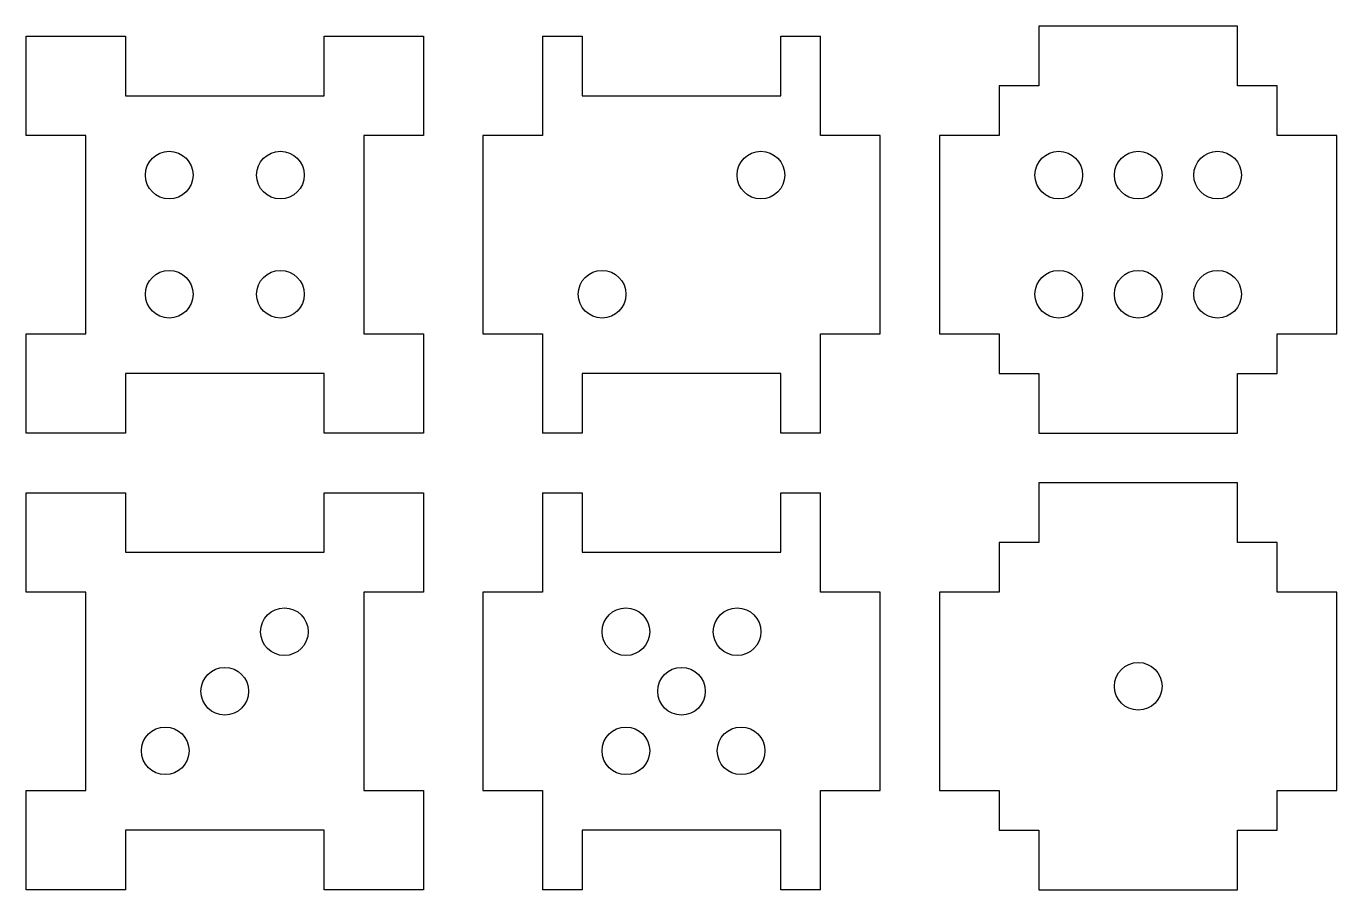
# Model space of a CAD drawing. Header units: millimetres. Extents: x -12 to 54, y -3 to 40.5.
import ezdxf

# ---------------------------------------------------------------- set-up
doc = ezdxf.new("R2010")
doc.units = ezdxf.units.MM
doc.layers.get('0').update_dxf_attribs({"lineweight": 25, "true_color": 0xffffff})

msp = doc.modelspace()

# ---------------------------------------------------------------- linework, layer by layer
for p, q in [((49, 40.5), (39, 40.5)), ((39, 40.5), (39, 37.5)), ((49, 37.5), (49, 40.5)), ((-12, 40), (-7, 40)), ((-12, 35), (-12, 40)), ((-7, 40), (-7, 37)), ((3, 37), (3, 40)), ((3, 40), (8, 40)), ((8, 40), (8, 35)), ((14, 40), (14, 35)), ((14, 40), (16, 40)), ((16, 40), (16, 37)), ((26, 37), (26, 40)), ((26, 40), (28, 40)), ((28, 35), (28, 40)), ((-7, 37), (3, 37)), ((16, 37), (26, 37)), ((37, 37.5), (37, 35)), ((39, 37.5), (37, 37.5)), ((51, 37.5), (49, 37.5)), ((51, 35), (51, 37.5)), ((-9, 35), (-12, 35)), ((-9, 25), (-9, 35)), ((8, 35), (5, 35)), ((5, 35), (5, 25)), ((14, 35), (11, 35)), ((11, 35), (11, 25)), ((31, 35), (28, 35)), ((31, 25), (31, 35)), ((37, 35), (34, 35)), ((34, 35), (34, 25)), ((54, 35), (51, 35)), ((54, 25), (54, 35)), ((-12, 20), (-12, 25)), ((-12, 25), (-9, 25)), ((5, 25), (8, 25)), ((8, 25), (8, 20)), ((11, 25), (14, 25)), ((14, 25), (14, 20)), ((28, 20), (28, 25)), ((28, 25), (31, 25)), ((34, 25), (37, 25)), ((37, 25), (37, 23)), ((51, 25), (54, 25)), ((51, 23), (51, 25)), ((3, 23), (-7, 23)), ((-7, 23), (-7, 20)), ((3, 20), (3, 23)), ((26, 23), (16, 23)), ((16, 23), (16, 20)), ((26, 20), (26, 23)), ((37, 23), (39, 23)), ((39, 23), (39, 20)), ((49, 20), (49, 23)), ((49, 23), (51, 23)), ((-7, 20), (-12, 20)), ((8, 20), (3, 20)), ((16, 20), (14, 20)), ((28, 20), (26, 20)), ((39, 20), (49, 20)), ((49, 17.5), (39, 17.5)), ((39, 17.5), (39, 14.5)), ((49, 14.5), (49, 17.5)), ((-12, 17), (-7, 17)), ((-12, 12), (-12, 17)), ((-7, 17), (-7, 14)), ((3, 14), (3, 17)), ((3, 17), (8, 17)), ((8, 17), (8, 12)), ((14, 17), (14, 12)), ((14, 17), (16, 17)), ((16, 17), (16, 14)), ((26, 14), (26, 17)), ((26, 17), (28, 17)), ((28, 12), (28, 17)), ((-7, 14), (3, 14)), ((16, 14), (26, 14)), ((37, 14.5), (37, 12)), ((39, 14.5), (37, 14.5)), ((51, 14.5), (49, 14.5)), ((51, 12), (51, 14.5)), ((-9, 12), (-12, 12)), ((-9, 2), (-9, 12)), ((8, 12), (5, 12)), ((5, 12), (5, 2)), ((14, 12), (11, 12)), ((11, 12), (11, 2)), ((31, 12), (28, 12)), ((31, 2), (31, 12)), ((37, 12), (34, 12)), ((34, 12), (34, 2)), ((54, 12), (51, 12)), ((54, 2), (54, 12)), ((-12, -3), (-12, 2)), ((-12, 2), (-9, 2)), ((5, 2), (8, 2)), ((8, 2), (8, -3)), ((11, 2), (14, 2)), ((14, 2), (14, -3)), ((28, -3), (28, 2)), ((28, 2), (31, 2)), ((34, 2), (37, 2)), ((37, 2), (37, 0)), ((51, 2), (54, 2)), ((51, 0), (51, 2)), ((3, 0), (-7, 0)), ((-7, 0), (-7, -3)), ((3, -3), (3, 0)), ((26, 0), (16, 0)), ((16, 0), (16, -3)), ((26, -3), (26, 0)), ((37, 0), (39, 0)), ((39, 0), (39, -3)), ((49, -3), (49, 0)), ((49, 0), (51, 0)), ((-7, -3), (-12, -3)), ((8, -3), (3, -3)), ((16, -3), (14, -3)), ((28, -3), (26, -3)), ((39, -3), (49, -3))]:
    msp.add_line(p, q)
for centre in [(-4.8, 33), (0.8, 33), (25, 33), (40, 33), (44, 33), (48, 33), (-4.8, 27), (0.8, 27), (17, 27), (40, 27), (44, 27), (48, 27), (1, 10), (18.2, 10), (23.8, 10), (-2, 7), (21, 7), (44, 7.25), (-5, 4), (18.2, 4), (24, 4)]:
    msp.add_circle(centre, 1.2)

doc.saveas('drawing.dxf')
